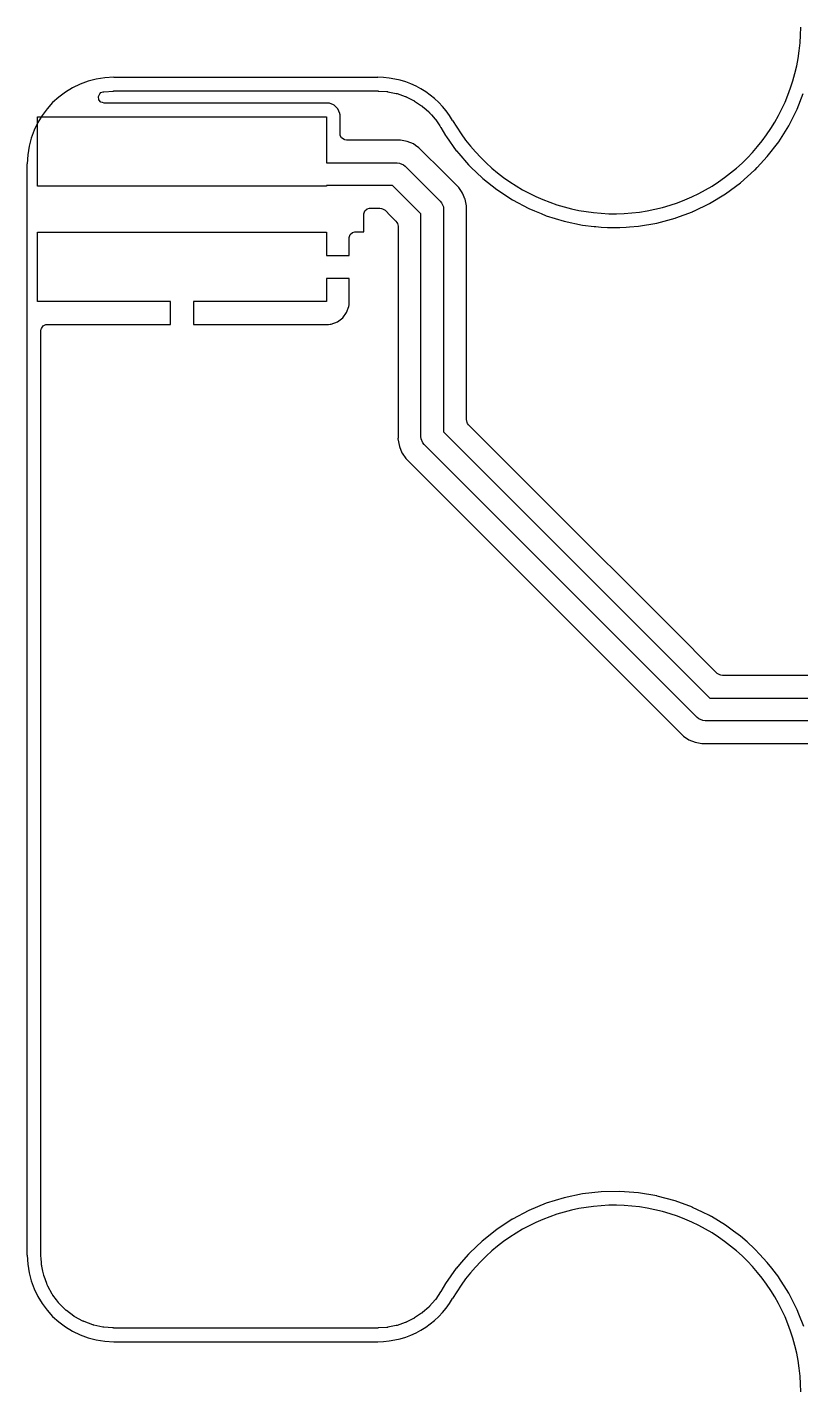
# Model space of a CAD drawing. Header units: millimetres. Extents: x 117.1 to 182.9, y -117.9 to -82.1.
# Drawn here: x 117.1 to 134.1, y -115 to -85 of the extents above; entities that cross this region are included whole.
import ezdxf

# ---------------------------------------------------------------- set-up
doc = ezdxf.new("R2010")
doc.units = ezdxf.units.MM
for name, color, linetype, lineweight, true_color in [('cut_out', 174, 'CONTINUOUS', 25, 0x000080), ('trace_in', 6, 'CONTINUOUS', 25, 0xff00ff), ('trace_out', 214, 'CONTINUOUS', 25, 0x800080)]:
    doc.layers.add(name, color=color, linetype=linetype, lineweight=lineweight, true_color=true_color)

msp = doc.modelspace()

# ---------------------------------------------------------------- linework, layer by layer
at = {"layer": 'cut_out', "linetype": 'CONTINUOUS'}
for p, q in [((119, -86.1), (124.803848, -86.1)), ((117.1, -112), (117.1, -88)), ((119, -113.9), (124.803848, -113.9))]:
    msp.add_line(p, q, dxfattribs=at)
at = {"layer": 'cut_out'}
for centre, radius, start, end in [((130, -85), 4.1, -149.9999989, 0), ((119, -88), 1.9, 90, 180), ((124.8038, -88), 1.9, 29.9992803, 89.9985525), ((130, -115), 4.1, 0, 149.9999989), ((119, -112), 1.9, -180, -90), ((124.8038, -112), 1.900041, -89.9985525, -29.9992803)]:
    msp.add_arc(centre, radius, start, end, dxfattribs=at)
at = {"layer": 'trace_in', "linetype": 'CONTINUOUS'}
for p, q in [((124.175, -90.52), (123.675, -90.52)), ((123.675, -90.52), (123.675, -91.032)), ((124.175, -91.079827), (124.175, -90.52)), ((123.675, -91.032), (120.75, -91.032)), ((120.75, -91.032), (120.75, -91.532)), ((124.118354, -91.274086), (124.168596, -91.139379)), ((124.168596, -91.139379), (124.168598, -91.139372)), ((124.168598, -91.139372), (124.172771, -91.100568)), ((124.172771, -91.100568), (124.174998, -91.07986)), ((124.174998, -91.07986), (124.175, -91.079827)), ((123.782379, -91.525596), (123.917086, -91.475354)), ((123.917086, -91.475354), (123.917093, -91.47535)), ((123.917093, -91.47535), (124.032187, -91.38919)), ((124.032187, -91.38919), (124.03219, -91.389187)), ((124.03219, -91.389187), (124.11835, -91.274093)), ((124.11835, -91.274093), (124.118354, -91.274086)), ((120.75, -91.532), (123.722828, -91.532)), ((123.722828, -91.532), (123.722836, -91.532)), ((123.722836, -91.532), (123.722847, -91.531999)), ((123.722847, -91.531999), (123.75856, -91.528158)), ((123.75856, -91.528158), (123.782372, -91.525598)), ((123.782372, -91.525598), (123.782379, -91.525596))]:
    msp.add_line(p, q, dxfattribs=at)
at = {"layer": 'trace_out', "linetype": 'CONTINUOUS'}
for p, q in [((118.662425, -86.524156), (118.691437, -86.460594)), ((118.672382, -86.593312), (118.662425, -86.524156)), ((118.718147, -86.646107), (118.672382, -86.593312)), ((118.691437, -86.460594), (118.718106, -86.437477)), ((118.718106, -86.437477), (118.719961, -86.436284)), ((118.753223, -86.656399), (118.718147, -86.646107)), ((118.719961, -86.436284), (118.769373, -86.417849)), ((118.791028, -86.6675), (118.753223, -86.656399)), ((118.769373, -86.417849), (118.776832, -86.416777)), ((118.776832, -86.416777), (118.785616, -86.415832)), ((118.785616, -86.415832), (118.993378, -86.400973)), ((123.719865, -86.6675), (118.791028, -86.6675)), ((118.993378, -86.400973), (118.997792, -86.400737)), ((118.997792, -86.400737), (118.998885, -86.400698)), ((118.998885, -86.400698), (119.002219, -86.400579)), ((119.002219, -86.400579), (119.006643, -86.4005)), ((119.006643, -86.4005), (124.797751, -86.4005)), ((123.719868, -86.6675), (123.719865, -86.6675)), ((123.719869, -86.6675), (123.719868, -86.6675)), ((123.744994, -86.670415), (123.719869, -86.6675)), ((123.830478, -86.708161), (123.744994, -86.670415)), ((124.797751, -86.4005), (124.801793, -86.400566)), ((124.801793, -86.400566), (124.80584, -86.400698)), ((124.80584, -86.400698), (124.80991, -86.400898)), ((124.80991, -86.400898), (124.824871, -86.401878)), ((124.824871, -86.401878), (124.824872, -86.401878)), ((124.824872, -86.401878), (125.000488, -86.413388)), ((125.000488, -86.413388), (125.008562, -86.414184)), ((125.008562, -86.414184), (125.008676, -86.414199)), ((125.008676, -86.414199), (125.016575, -86.415239)), ((125.016575, -86.415239), (125.024553, -86.416556)), ((125.024553, -86.416556), (125.205908, -86.45263)), ((125.205908, -86.45263), (125.213748, -86.454457)), ((125.213748, -86.454457), (125.221633, -86.45657)), ((125.221633, -86.45657), (125.229343, -86.45891)), ((125.229343, -86.45891), (125.404417, -86.51834)), ((125.404417, -86.51834), (125.412, -86.521194)), ((125.412, -86.521194), (125.419151, -86.524156)), ((125.419151, -86.524156), (125.419487, -86.524295)), ((125.419487, -86.524295), (125.426872, -86.527642)), ((125.426872, -86.527642), (125.592662, -86.6094)), ((125.592662, -86.6094), (125.599807, -86.613218)), ((125.599807, -86.613218), (125.606842, -86.617279)), ((125.606842, -86.617279), (125.613726, -86.621561)), ((125.613726, -86.621561), (125.767427, -86.72426)), ((134.021123, -86.799337), (134.156268, -86.454991)), ((117.325, -88.492), (117.325, -86.968)), ((117.325, -86.968), (123.675, -86.968)), ((123.675, -86.968), (123.675, -87.98)), ((123.83048, -86.708161), (123.830478, -86.708161)), ((123.847764, -86.715793), (123.83048, -86.708161)), ((123.927206, -86.795235), (123.847764, -86.715793)), ((123.971393, -86.895309), (123.927206, -86.795235)), ((123.971396, -86.895316), (123.971393, -86.895309)), ((123.971397, -86.895319), (123.971396, -86.895316)), ((123.972584, -86.898007), (123.971397, -86.895319)), ((123.972585, -86.898009), (123.972584, -86.898007)), ((123.972585, -86.89801), (123.972585, -86.898009)), ((123.972586, -86.898012), (123.972585, -86.89801)), ((123.972874, -86.900498), (123.972586, -86.898012)), ((123.973411, -86.905127), (123.972874, -86.900498)), ((123.975499, -86.923136), (123.973411, -86.905127)), ((123.975499, -87.342168), (123.975499, -86.923136)), ((125.767427, -86.72426), (125.774021, -86.728985)), ((125.774021, -86.728985), (125.780454, -86.733921)), ((125.780454, -86.733921), (125.786725, -86.739067)), ((125.786725, -86.739067), (125.864338, -86.807132)), ((125.864338, -86.807132), (125.925705, -86.86095)), ((125.925705, -86.86095), (125.931627, -86.866497)), ((125.931627, -86.866497), (125.937349, -86.872219)), ((125.937349, -86.872219), (125.942896, -86.878141)), ((125.942896, -86.878141), (125.982339, -86.923117)), ((125.982339, -86.923117), (126.064787, -87.017131)), ((133.835566, -87.166904), (134.021123, -86.799337)), ((126.064787, -87.017131), (126.069923, -87.023389)), ((126.069923, -87.023389), (126.074872, -87.029839)), ((126.074872, -87.029839), (126.079574, -87.0364)), ((126.079574, -87.0364), (126.166773, -87.166903)), ((126.166773, -87.166903), (126.185665, -87.195176)), ((126.185665, -87.195176), (126.187851, -87.198567)), ((126.187851, -87.198567), (126.189782, -87.201672)), ((126.189782, -87.201672), (126.190019, -87.202053)), ((126.190019, -87.202053), (126.192094, -87.205518)), ((126.192094, -87.205518), (126.29197, -87.378561)), ((133.616503, -87.515541), (133.835566, -87.166904)), ((123.978331, -87.368521), (123.975499, -87.342168)), ((123.979976, -87.376083), (123.978331, -87.368521)), ((124.007456, -87.430958), (123.979976, -87.376083)), ((124.008643, -87.432327), (124.007456, -87.430958)), ((124.067389, -87.47007), (124.008643, -87.432327)), ((124.082388, -87.474475), (124.067389, -87.47007)), ((124.117329, -87.4795), (124.082388, -87.474475)), ((125.303918, -87.4795), (124.117329, -87.4795)), ((125.30392, -87.4795), (125.303918, -87.4795)), ((125.303922, -87.4795), (125.30392, -87.4795)), ((125.4489, -87.508338), (125.303922, -87.4795)), ((125.448904, -87.508339), (125.4489, -87.508338)), ((125.448907, -87.50834), (125.448904, -87.508339)), ((125.448917, -87.508343), (125.448907, -87.50834)), ((125.448921, -87.508345), (125.448917, -87.508343)), ((125.448932, -87.508348), (125.448921, -87.508345)), ((125.585493, -87.564914), (125.448932, -87.508348)), ((125.63473, -87.597813), (125.585493, -87.564914)), ((125.708414, -87.647046), (125.63473, -87.597813)), ((126.29197, -87.378561), (126.312156, -87.407011)), ((126.312156, -87.407011), (126.312157, -87.407011)), ((126.312157, -87.407011), (126.530228, -87.714355)), ((133.365846, -87.842203), (133.616503, -87.515541)), ((125.708421, -87.647052), (125.708414, -87.647046)), ((125.708427, -87.647058), (125.708421, -87.647052)), ((125.708428, -87.647059), (125.708427, -87.647058)), ((126.286668, -88.225301), (125.708428, -87.647059)), ((126.530228, -87.714355), (126.530554, -87.714741)), ((126.530554, -87.714741), (126.530557, -87.714745)), ((126.530557, -87.714745), (126.532616, -87.717183)), ((126.532616, -87.717183), (126.533247, -87.717864)), ((126.533247, -87.717864), (126.58518, -87.77821)), ((126.58518, -87.77821), (126.798806, -88.026449)), ((133.143259, -88.082095), (133.365846, -87.842203)), ((123.675, -87.98), (125.23, -87.98)), ((125.23, -87.98), (125.278773, -87.984804)), ((125.278773, -87.984804), (125.368893, -88.022133)), ((125.368893, -88.022133), (125.368897, -88.022137)), ((125.368897, -88.022137), (125.406777, -88.053223)), ((125.406777, -88.053223), (126.176776, -88.823223)), ((126.798806, -88.026449), (126.798811, -88.026454)), ((126.798811, -88.026454), (126.798813, -88.026456)), ((126.798813, -88.026456), (126.856567, -88.08209)), ((126.856567, -88.08209), (127.095348, -88.312106)), ((132.778769, -88.418403), (133.085786, -88.144036)), ((133.085786, -88.144036), (133.095699, -88.133353)), ((133.095699, -88.133353), (133.143259, -88.082095)), ((123.675, -88.492), (117.325, -88.492)), ((125.126446, -88.48), (123.675, -88.48)), ((123.675, -88.48), (123.675, -88.492)), ((125.75, -89.103553), (125.126446, -88.48)), ((126.55013, -88.488763), (126.286668, -88.225301)), ((126.582949, -88.521581), (126.55013, -88.488763)), ((127.095348, -88.312106), (127.095352, -88.312109)), ((127.095352, -88.312109), (127.111707, -88.325152)), ((127.111707, -88.325152), (127.111709, -88.325154)), ((127.111709, -88.325154), (127.11171, -88.325154)), ((127.11171, -88.325154), (127.417274, -88.568832)), ((132.447477, -88.662908), (132.778769, -88.418403)), ((126.582955, -88.521589), (126.582949, -88.521581)), ((126.640482, -88.607685), (126.582955, -88.521589)), ((126.66508, -88.644498), (126.640482, -88.607685)), ((126.665087, -88.644511), (126.66508, -88.644498)), ((126.672707, -88.662908), (126.665087, -88.644511)), ((126.719137, -88.775001), (126.672707, -88.662908)), ((126.719332, -88.775472), (126.719137, -88.775001)), ((126.721419, -88.779885), (126.719332, -88.775472)), ((126.7505, -88.926076), (126.721419, -88.779885)), ((127.417274, -88.568832), (127.761754, -88.794377)), ((127.761754, -88.794377), (127.761761, -88.79438)), ((127.761761, -88.79438), (127.761766, -88.794384)), ((127.761766, -88.794384), (127.763917, -88.795521)), ((127.763917, -88.795521), (127.764224, -88.795701)), ((127.764224, -88.795701), (127.765636, -88.796458)), ((127.765636, -88.796458), (127.766206, -88.79673)), ((127.766206, -88.79673), (127.767433, -88.797379)), ((127.767433, -88.797379), (128.125779, -88.98677)), ((132.094804, -88.875414), (132.447477, -88.662908)), ((124.5, -89.1045), (124.519685, -89.037461)), ((124.519685, -89.037461), (124.572489, -88.991706)), ((124.572489, -88.991706), (124.624, -88.9805)), ((124.624, -88.9805), (124.84994, -88.9805)), ((124.84994, -88.9805), (124.884872, -88.985521)), ((124.884872, -88.985521), (124.910116, -88.992934)), ((124.910116, -88.992934), (124.962862, -89.02423)), ((124.962862, -89.02423), (125.08298, -89.144348)), ((126.176776, -88.823223), (126.207862, -88.861102)), ((126.207862, -88.861102), (126.207867, -88.861107)), ((126.207867, -88.861107), (126.245196, -88.951227)), ((126.245196, -88.951227), (126.25, -89)), ((126.25, -89), (126.25, -93.896446)), ((126.7505, -93.627288), (126.7505, -88.926076)), ((128.125779, -88.98677), (128.125787, -88.986773)), ((128.125787, -88.986773), (128.125788, -88.986774)), ((128.125788, -88.986774), (128.125792, -88.986776)), ((128.125792, -88.986776), (128.252124, -89.039104)), ((128.252124, -89.039104), (128.252125, -89.039105)), ((128.252125, -89.039105), (128.392185, -89.097119)), ((128.392185, -89.097119), (128.506194, -89.144343)), ((131.358286, -89.189699), (131.723824, -89.054068)), ((131.723824, -89.054067), (131.723832, -89.054065)), ((131.723824, -89.054068), (131.723824, -89.054067)), ((131.723832, -89.054065), (131.723841, -89.05406)), ((131.723841, -89.05406), (131.729276, -89.052044)), ((131.729276, -89.052044), (131.746458, -89.045668)), ((131.746458, -89.045668), (131.753197, -89.039923)), ((131.753197, -89.039923), (132.094804, -88.875414)), ((124.5, -89.5), (124.5, -89.1045)), ((125.08298, -89.144348), (125.200573, -89.26194)), ((125.200573, -89.26194), (125.221723, -89.290192)), ((125.221723, -89.290192), (125.234331, -89.313281)), ((125.234331, -89.313281), (125.2495, -89.37271)), ((125.2495, -89.37271), (125.2495, -94.029551)), ((125.75, -94), (125.75, -89.103553)), ((128.506194, -89.144343), (128.899649, -89.265708)), ((128.899649, -89.265708), (129.302717, -89.349809)), ((129.302717, -89.349809), (129.302722, -89.349809)), ((129.302722, -89.349809), (129.30273, -89.349811)), ((129.30273, -89.349811), (129.302735, -89.349811)), ((129.302735, -89.349811), (129.302747, -89.349814)), ((129.302747, -89.349814), (129.30319, -89.349862)), ((129.30319, -89.349862), (129.561838, -89.379004)), ((129.561838, -89.379004), (129.598208, -89.383102)), ((129.598208, -89.383102), (129.711865, -89.395909)), ((129.711865, -89.395909), (129.71187, -89.395909)), ((129.71187, -89.395909), (129.711877, -89.39591)), ((129.711877, -89.39591), (129.854184, -89.398571)), ((129.854184, -89.398571), (129.871972, -89.398904)), ((129.871972, -89.398904), (129.871973, -89.398904)), ((129.871973, -89.398904), (130.123526, -89.403609)), ((130.123575, -89.403608), (130.26053, -89.393344)), ((130.26053, -89.393344), (130.333175, -89.3879)), ((130.333175, -89.3879), (130.534151, -89.372839)), ((130.534151, -89.372839), (130.940082, -89.303869)), ((130.940082, -89.303869), (131.3378, -89.1973)), ((131.3378, -89.1973), (131.358286, -89.189699)), ((117.325, -91.032), (117.325, -89.508)), ((117.325, -89.508), (123.675, -89.508)), ((123.675, -89.508), (123.675, -90.02)), ((124.175, -89.624), (124.194685, -89.556961)), ((124.175, -90.02), (124.175, -89.624)), ((124.194685, -89.556961), (124.247489, -89.511206)), ((124.247489, -89.511206), (124.299, -89.5)), ((124.299, -89.5), (124.5, -89.5)), ((130.123526, -89.403609), (130.123542, -89.403609)), ((130.123542, -89.403609), (130.123553, -89.403609)), ((130.123553, -89.403609), (130.123554, -89.403609)), ((130.123554, -89.403609), (130.123556, -89.403609)), ((130.123556, -89.403609), (130.123559, -89.403608)), ((130.123559, -89.403608), (130.123575, -89.403608)), ((123.675, -90.02), (124.175, -90.02)), ((120.25, -91.032), (117.325, -91.032)), ((120.25, -91.532), (120.25, -91.032)), ((117.4005, -91.673829), (117.405523, -91.638893)), ((117.4005, -101.824995), (117.4005, -91.673829)), ((117.405523, -91.638893), (117.409927, -91.623895)), ((117.409927, -91.623895), (117.447672, -91.565144)), ((117.447672, -91.565144), (117.449041, -91.563957)), ((117.449041, -91.563957), (117.50392, -91.536477)), ((117.50392, -91.536477), (117.511479, -91.534833)), ((117.511479, -91.534833), (117.537832, -91.532)), ((117.537832, -91.532), (120.25, -91.532)), ((126.25, -93.896446), (132.103553, -99.75)), ((126.765667, -93.686713), (126.7505, -93.627288)), ((126.778274, -93.709802), (126.765667, -93.686713)), ((126.799426, -93.738058), (126.778274, -93.709802)), ((129.489064, -96.427697), (126.799426, -93.738058)), ((125.2495, -94.029551), (125.244237, -94.047471)), ((125.244237, -94.047471), (125.278338, -94.218899)), ((125.754804, -94.048773), (125.75, -94)), ((125.792133, -94.138893), (125.754804, -94.048773)), ((125.792137, -94.138897), (125.792133, -94.138893)), ((125.823223, -94.176777), (125.792137, -94.138897)), ((131.823223, -100.176776), (125.823223, -94.176777)), ((125.278338, -94.218899), (125.27834, -94.218907)), ((125.27834, -94.218907), (125.278343, -94.218917)), ((125.278343, -94.218917), (125.278345, -94.218921)), ((125.278345, -94.218921), (125.278348, -94.218932)), ((125.278348, -94.218932), (125.334914, -94.355493)), ((125.334914, -94.355493), (125.334917, -94.355499)), ((125.334917, -94.355499), (125.341828, -94.36584)), ((125.341828, -94.36584), (125.341832, -94.365845)), ((125.341832, -94.365845), (125.417051, -94.47842)), ((125.417051, -94.47842), (125.417052, -94.478421)), ((125.417052, -94.478421), (125.425026, -94.486395)), ((125.425026, -94.486395), (125.425027, -94.486396)), ((125.425027, -94.486396), (129.941323, -99.00269)), ((130.286362, -97.224995), (129.489064, -96.427697)), ((131.236374, -98.175007), (130.286362, -97.224995)), ((132.267136, -99.205769), (131.236374, -98.175007)), ((129.941323, -99.00269), (131.521586, -100.582953)), ((132.319881, -99.237065), (132.267136, -99.205769)), ((132.345123, -99.244477), (132.319881, -99.237065)), ((132.380059, -99.2495), (132.345123, -99.244477)), ((149.534306, -99.2495), (132.380059, -99.2495)), ((132.103553, -99.75), (153.345, -99.75)), ((131.861102, -100.207862), (131.823223, -100.176776)), ((131.861107, -100.207867), (131.861102, -100.207862)), ((131.951227, -100.245196), (131.861107, -100.207867)), ((132, -100.25), (131.951227, -100.245196)), ((153.345, -100.25), (132, -100.25)), ((131.521586, -100.582953), (131.521589, -100.582955)), ((131.521589, -100.582955), (131.644481, -100.665069)), ((131.644481, -100.665069), (131.644485, -100.665071)), ((131.644485, -100.665071), (131.644498, -100.66508)), ((131.644498, -100.66508), (131.644511, -100.665087)), ((131.644511, -100.665087), (131.781082, -100.721656)), ((131.781082, -100.721656), (131.781087, -100.721658)), ((131.781087, -100.721658), (131.781091, -100.721658)), ((131.781091, -100.721658), (131.781092, -100.721659)), ((131.781092, -100.721659), (131.781357, -100.721711)), ((131.781357, -100.721711), (131.781358, -100.721712)), ((131.781358, -100.721712), (131.781382, -100.721717)), ((131.781382, -100.721717), (131.926077, -100.7505)), ((131.926077, -100.7505), (131.926079, -100.7505)), ((131.926079, -100.7505), (131.926082, -100.7505)), ((131.926082, -100.7505), (149.527727, -100.7505)), ((117.4005, -102.775007), (117.4005, -101.824995)), ((117.4005, -111.993356), (117.4005, -102.775007)), ((129.302715, -110.65019), (128.899645, -110.734292)), ((129.302729, -110.650188), (129.302715, -110.65019)), ((129.302765, -110.650183), (129.302729, -110.650188)), ((129.711855, -110.604091), (129.302765, -110.650183)), ((129.71187, -110.604089), (129.711855, -110.604091)), ((129.711908, -110.604087), (129.71187, -110.604089)), ((130.123545, -110.596389), (129.711908, -110.604087)), ((130.534145, -110.627159), (130.123545, -110.596389)), ((130.935577, -110.695364), (130.534145, -110.627159)), ((130.935604, -110.695369), (130.935577, -110.695364)), ((130.940072, -110.696129), (130.935604, -110.695369)), ((130.940075, -110.696129), (130.940072, -110.696129)), ((130.940082, -110.696131), (130.940075, -110.696129)), ((130.944001, -110.697181), (130.940082, -110.696131)), ((130.944005, -110.697182), (130.944001, -110.697181)), ((130.945837, -110.697673), (130.944005, -110.697182)), ((131.3378, -110.8027), (130.945837, -110.697673)), ((128.506181, -110.855661), (128.125786, -111.013225)), ((128.506212, -110.85565), (128.506181, -110.855661)), ((128.899645, -110.734292), (128.506212, -110.85565)), ((131.337811, -110.802703), (131.3378, -110.8027)), ((131.337816, -110.802705), (131.337811, -110.802703)), ((131.33782, -110.802706), (131.337816, -110.802705)), ((131.337823, -110.802707), (131.33782, -110.802706)), ((131.723808, -110.945924), (131.337823, -110.802707)), ((131.72396, -110.94599), (131.723808, -110.945924)), ((131.724646, -110.946327), (131.72396, -110.94599)), ((131.941652, -111.050832), (131.724646, -110.946327)), ((127.76137, -111.205872), (127.417277, -111.431164)), ((127.761693, -111.205658), (127.76137, -111.205872)), ((127.761776, -111.205609), (127.761693, -111.205658)), ((128.125778, -111.013229), (127.761776, -111.205609)), ((128.125779, -111.013229), (128.125778, -111.013229)), ((128.125786, -111.013225), (128.125779, -111.013229)), ((132.094804, -111.124586), (131.941652, -111.050832)), ((132.116678, -111.137766), (132.094804, -111.124586)), ((132.137874, -111.150538), (132.116678, -111.137766)), ((132.137875, -111.150539), (132.137874, -111.150538)), ((132.447477, -111.33709), (132.137875, -111.150539)), ((127.417262, -111.431175), (127.095367, -111.687876)), ((127.417277, -111.431164), (127.417262, -111.431175)), ((132.623455, -111.466969), (132.447477, -111.33709)), ((132.778761, -111.581591), (132.623455, -111.466969)), ((132.778769, -111.581597), (132.778761, -111.581591)), ((132.919775, -111.707608), (132.778769, -111.581597)), ((127.095351, -111.68789), (126.826127, -111.947232)), ((127.095367, -111.687876), (127.095351, -111.68789)), ((133.085789, -111.855966), (132.919775, -111.707608)), ((133.08579, -111.855967), (133.085789, -111.855966)), ((133.085791, -111.855968), (133.08579, -111.855967)), ((133.100617, -111.871947), (133.085791, -111.855968)), ((133.194884, -111.973544), (133.100617, -111.871947)), ((117.400579, -111.997777), (117.4005, -111.993356)), ((117.400737, -112.002206), (117.400579, -111.997777)), ((117.400973, -112.006616), (117.400737, -112.002206)), ((117.406251, -112.080415), (117.400973, -112.006616)), ((117.411786, -112.157808), (117.406251, -112.080415)), ((117.415832, -112.214373), (117.411786, -112.157808)), ((126.640249, -112.157798), (126.533262, -112.282119)), ((126.798806, -111.97355), (126.640249, -112.157798)), ((126.826127, -111.947232), (126.798806, -111.97355)), ((133.365846, -112.157797), (133.194884, -111.973544)), ((133.463941, -112.285637), (133.365846, -112.157797)), ((117.416775, -112.223149), (117.415832, -112.214373)), ((117.418037, -112.231931), (117.416775, -112.223149)), ((117.419603, -112.24061), (117.418037, -112.231931)), ((117.444042, -112.352954), (117.419603, -112.24061)), ((117.462465, -112.437643), (117.444042, -112.352954)), ((117.464646, -112.446194), (117.462465, -112.437643)), ((117.467144, -112.454701), (117.464646, -112.446194)), ((117.469918, -112.463039), (117.467144, -112.454701)), ((117.498693, -112.540185), (117.469918, -112.463039)), ((126.530235, -112.285633), (126.291966, -112.621445)), ((126.532602, -112.28283), (126.530235, -112.285633)), ((126.533262, -112.282119), (126.532602, -112.28283)), ((133.6165, -112.484454), (133.463941, -112.285637)), ((133.619147, -112.488668), (133.6165, -112.484454)), ((133.621027, -112.491658), (133.619147, -112.488668)), ((133.621027, -112.491659), (133.621027, -112.491658)), ((133.835566, -112.833096), (133.621027, -112.491659)), ((117.529004, -112.621453), (117.498693, -112.540185)), ((117.540398, -112.652), (117.529004, -112.621453)), ((117.543787, -112.660181), (117.540398, -112.652)), ((117.54746, -112.668223), (117.543787, -112.660181)), ((117.551421, -112.676134), (117.54746, -112.668223)), ((117.648041, -112.853082), (117.551421, -112.676134)), ((126.190004, -112.797968), (126.187861, -112.801414)), ((126.1921, -112.794471), (126.190004, -112.797968)), ((126.291966, -112.621445), (126.1921, -112.794471)), ((117.652554, -112.860689), (117.648041, -112.853082)), ((117.657329, -112.86812), (117.652554, -112.860689)), ((117.662381, -112.875397), (117.657329, -112.86812)), ((117.742927, -112.982994), (117.662381, -112.875397)), ((117.783204, -113.036798), (117.742927, -112.982994)), ((117.788758, -113.04369), (117.783204, -113.036798)), ((117.794554, -113.050379), (117.788758, -113.04369)), ((117.800586, -113.056858), (117.794554, -113.050379)), ((117.94314, -113.199412), (117.800586, -113.056858)), ((126.064774, -112.982883), (125.942896, -113.121857)), ((126.069931, -112.976599), (126.064774, -112.982883)), ((126.074876, -112.970153), (126.069931, -112.976599)), ((126.079593, -112.963569), (126.074876, -112.970153)), ((126.185664, -112.804822), (126.079593, -112.963569)), ((126.187861, -112.801414), (126.185664, -112.804822)), ((134.021123, -113.200663), (133.835566, -112.833096)), ((117.949619, -113.205444), (117.94314, -113.199412)), ((117.956308, -113.21124), (117.949619, -113.205444)), ((117.9632, -113.216794), (117.956308, -113.21124)), ((118.124599, -113.337615), (117.9632, -113.216794)), ((118.131871, -113.342664), (118.124599, -113.337615)), ((118.139309, -113.347444), (118.131871, -113.342664)), ((118.146905, -113.351951), (118.139309, -113.347444)), ((118.323879, -113.448585), (118.146905, -113.351951)), ((125.592663, -113.390598), (125.426878, -113.472354)), ((125.599816, -113.386775), (125.592663, -113.390598)), ((125.606833, -113.382724), (125.599816, -113.386775)), ((125.613726, -113.378437), (125.606833, -113.382724)), ((125.767427, -113.275738), (125.613726, -113.378437)), ((125.774021, -113.271013), (125.767427, -113.275738)), ((125.780454, -113.266077), (125.774021, -113.271013)), ((125.786729, -113.260928), (125.780454, -113.266077)), ((125.925705, -113.139048), (125.786729, -113.260928)), ((125.931627, -113.133501), (125.925705, -113.139048)), ((125.937349, -113.127779), (125.931627, -113.133501)), ((125.942896, -113.121857), (125.937349, -113.127779)), ((134.056906, -113.291837), (134.021123, -113.200663)), ((134.165315, -113.56806), (134.056906, -113.291837)), ((118.331775, -113.452538), (118.323879, -113.448585)), ((118.339817, -113.456211), (118.331775, -113.452538)), ((118.347998, -113.4596), (118.339817, -113.456211)), ((118.536919, -113.530065), (118.347998, -113.4596)), ((118.545328, -113.532863), (118.536919, -113.530065)), ((118.553797, -113.535349), (118.545328, -113.532863)), ((118.562364, -113.537535), (118.553797, -113.535349)), ((118.759364, -113.580389), (118.562364, -113.537535)), ((118.768068, -113.58196), (118.759364, -113.580389)), ((118.776828, -113.58322), (118.768068, -113.58196)), ((118.785635, -113.584167), (118.776828, -113.58322)), ((118.974407, -113.597668), (118.785635, -113.584167)), ((118.974407, -113.597669), (118.974407, -113.597668)), ((118.993376, -113.599026), (118.974407, -113.597669)), ((118.997792, -113.599262), (118.993376, -113.599026)), ((119.00222, -113.599421), (118.997792, -113.599262)), ((119.006643, -113.5995), (119.00222, -113.599421)), ((124.797759, -113.5995), (119.006643, -113.5995)), ((124.801815, -113.599433), (124.797759, -113.5995)), ((124.805879, -113.599299), (124.801815, -113.599433)), ((124.809916, -113.599101), (124.805879, -113.599299)), ((125.00047, -113.586611), (124.809916, -113.599101)), ((125.008543, -113.585816), (125.00047, -113.586611)), ((125.016573, -113.584759), (125.008543, -113.585816)), ((125.024582, -113.583437), (125.016573, -113.584759)), ((125.20587, -113.547376), (125.024582, -113.583437)), ((125.213779, -113.545532), (125.20587, -113.547376)), ((125.221618, -113.543431), (125.213779, -113.545532)), ((125.229375, -113.541077), (125.221618, -113.543431)), ((125.404403, -113.481663), (125.229375, -113.541077)), ((125.411997, -113.478805), (125.404403, -113.481663)), ((125.419486, -113.475703), (125.411997, -113.478805)), ((125.426878, -113.472354), (125.419486, -113.475703))]:
    msp.add_line(p, q, dxfattribs=at)

doc.saveas('drawing.dxf')
